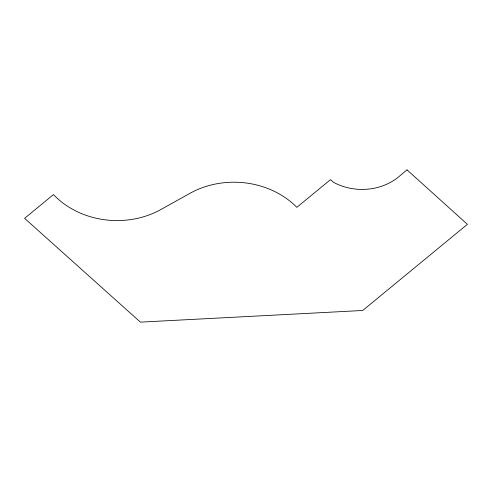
<?xml version="1.0" encoding="UTF-8"?>
<svg xmlns="http://www.w3.org/2000/svg" width="492" height="492" viewBox="0 0 492 492"><rect width="100%" height="100%" fill="white"/><g stroke="black" fill="none" stroke-linecap="round" stroke-linejoin="round"><path stroke-width="0.74" d="M407.019 169.869L400.156 175.576A53.333 45.811 1.9 0 1 333.564 182.341L330.489 179.642L296.842 207.329A81.709 70.184 1.9 0 0 188.005 194.426L162.723 208.503A81.506 70.012 1.9 0 1 53.437 194.592L24.6 218.331L140.411 322.131L362.715 310.483L467.4 224.321L407.019 169.869"/></g></svg>
